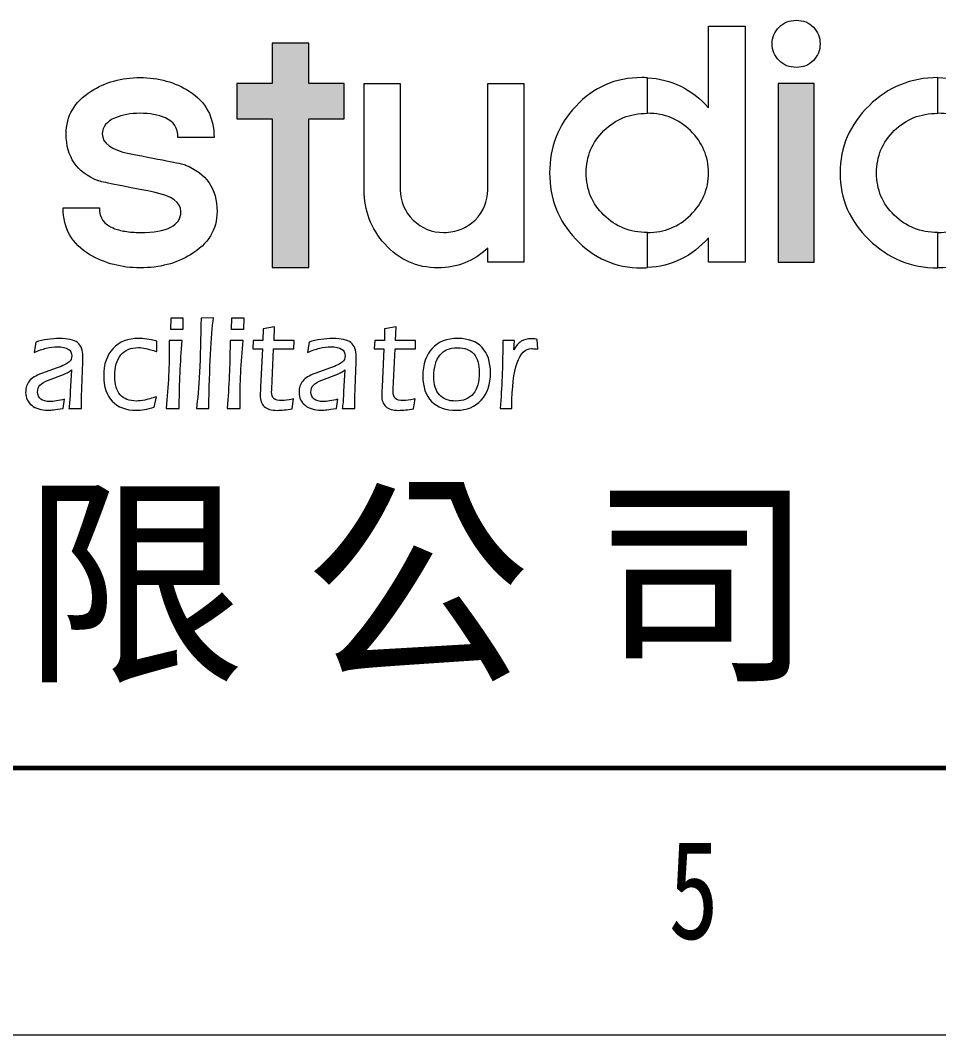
# Model space of a CAD drawing. Header units: millimetres. Extents: x 114 to 401, y 1477 to 1677.
# Drawn here: x 319.19 to 336.39, y 1477.26 to 1496.27 of the extents above; entities that cross this region are included whole.
import ezdxf
from ezdxf.lldxf.tags import DXFTag

# ---------------------------------------------------------------- set-up
doc = ezdxf.new("R2010")
doc.units = ezdxf.units.MM
doc.layers.get('0').update_dxf_attribs({"linetype": 'CONTINUOUS'})
doc.layers.add('Draw', color=7, linetype='CONTINUOUS')
doc.styles.add('L', font='PMingLiU.ttf')
doc.styles.add('SLDTEXTSTYLE0', font='TXT', dxfattribs={"width": 0.75})
tags = doc.linetypes.add('DASHED', pattern=[25.72, 12.86, -12.86]).pattern_tags.tags
tags[6:7] = [DXFTag(74, 4), DXFTag(75, 0), DXFTag(340, '0'), DXFTag(46, 0.0), DXFTag(50, 0.0), DXFTag(44, 0.0), DXFTag(45, 0.0)]
tags[4:5] = [DXFTag(74, 4), DXFTag(75, 0), DXFTag(340, '0'), DXFTag(46, 0.0), DXFTag(50, 0.0), DXFTag(44, 0.0), DXFTag(45, 0.0)]

# ---------------------------------------------------------------- blocks, each defined once
blk = doc.blocks.new('block 5')
at = {"layer": 'Draw'}
h = blk.add_hatch(color=252, dxfattribs=at)
h.dxf.hatch_style = 2
h.paths.add_polyline_path([(332.14, 404.44), (332.14, 408.86), (327.73, 408.86), (327.73, 413.89), (323.17, 413.89), (323.17, 408.86), (318.76, 408.86), (318.76, 404.44), (323.17, 404.44), (323.17, 385.87), (327.73, 385.87), (327.73, 404.44)])
h = blk.add_hatch(color=252, dxfattribs=at)
h.dxf.hatch_style = 2
h.paths.add_polyline_path([(390.8, 386.52), (390.8, 408.86), (386.29, 408.86), (386.29, 386.52)])
at = {"layer": 'Draw', "lineweight": 0}
for points in [[(332.14, 404.44), (332.14, 408.86), (327.73, 408.86), (327.73, 413.89), (323.17, 413.89), (323.17, 408.86), (318.76, 408.86), (318.76, 404.44), (323.17, 404.44), (323.17, 385.87), (327.73, 385.87), (327.73, 404.44), (332.14, 404.44)], [(390.8, 386.52), (390.8, 408.86), (386.29, 408.86), (386.29, 386.52), (390.8, 386.52)]]:
    blk.add_lwpolyline(points, dxfattribs=at)
for points, knots in [([(382.18, 386.52), (382.18, 386.52), (382.18, 416.01), (382.18, 416.01), (382.18, 416.01), (377.61, 416.01), (377.61, 416.01), (377.61, 416.01), (377.61, 405.83), (377.61, 405.83), (375.53, 408.16), (372.99, 409.41), (369.98, 409.57), (369.98, 409.57), (369.98, 405.13), (369.98, 405.13), (369.99, 405.13), (370, 405.13), (370, 405.13), (372.1, 405.13), (373.89, 404.41), (375.36, 402.97), (376.86, 401.49), (377.61, 399.73), (377.61, 397.69), (377.61, 395.64), (376.86, 393.89), (375.36, 392.41), (373.89, 390.97), (372.1, 390.25), (370, 390.25), (370, 390.25), (369.99, 390.25), (369.98, 390.25), (369.98, 390.25), (369.98, 385.85), (369.98, 385.85), (373.02, 386.01), (375.57, 387.26), (377.61, 389.59), (377.61, 389.59), (377.61, 386.52), (377.61, 386.52), (377.61, 386.52), (382.18, 386.52), (382.18, 386.52), (382.18, 386.52), (382.18, 386.52), (382.18, 386.52)], [0, 0, 0, 0, 1, 1, 1, 2, 2, 2, 3, 3, 3, 4, 4, 4, 5, 5, 5, 6, 6, 6, 7, 7, 7, 8, 8, 8, 9, 9, 9, 10, 10, 10, 11, 11, 11, 12, 12, 12, 13, 13, 13, 14, 14, 14, 15, 15, 15, 16, 16, 16, 16]), ([(391.54, 413.81), (391.54, 414.62), (391.25, 415.32), (390.7, 415.89), (390.14, 416.46), (389.42, 416.75), (388.55, 416.75), (387.71, 416.75), (387, 416.46), (386.42, 415.89), (385.85, 415.32), (385.56, 414.62), (385.56, 413.81), (385.56, 412.99), (385.85, 412.29), (386.42, 411.72), (387, 411.15), (387.71, 410.86), (388.55, 410.86), (389.42, 410.86), (390.14, 411.15), (390.7, 411.72), (391.25, 412.29), (391.54, 412.99), (391.54, 413.81)], [0, 0, 0, 0, 1, 1, 1, 2, 2, 2, 3, 3, 3, 4, 4, 4, 5, 5, 5, 6, 6, 6, 7, 7, 7, 8, 8, 8, 8]), ([(316.27, 392.86), (316.27, 395.73), (314.94, 397.66), (312.29, 398.67), (312.29, 398.67), (312.34, 398.67), (312.34, 398.67), (312.13, 398.78), (309.79, 399.26), (305.31, 400.1), (303.07, 400.57), (301.95, 401.38), (301.95, 402.56), (301.95, 403.43), (302.49, 404.1), (303.58, 404.56), (304.45, 404.94), (305.48, 405.13), (306.67, 405.13), (307.86, 405.13), (308.91, 404.94), (309.82, 404.56), (310.87, 404.1), (311.39, 403.28), (311.39, 402.11), (311.39, 402.11), (315.9, 402.11), (315.9, 402.11), (315.9, 404.64), (314.87, 406.57), (312.81, 407.88), (311.03, 409.02), (308.98, 409.59), (306.67, 409.59), (304.36, 409.59), (302.32, 409.02), (300.54, 407.88), (298.47, 406.57), (297.44, 404.79), (297.44, 402.56), (297.44, 399.69), (298.77, 397.74), (301.43, 396.71), (301.64, 396.63), (302.32, 396.47), (303.47, 396.24), (304.62, 396.01), (306.27, 395.69), (308.4, 395.28), (310.64, 394.81), (311.76, 394.01), (311.76, 392.86), (311.76, 391.12), (310.07, 390.25), (306.67, 390.25), (305.97, 390.25), (305.35, 390.29), (304.81, 390.39), (304.27, 390.49), (303.77, 390.61), (303.32, 390.78), (303.32, 390.78), (303.37, 390.78), (303.37, 390.78), (302.18, 391.24), (301.59, 392.08), (301.59, 393.31), (301.59, 393.31), (297.07, 393.31), (297.07, 393.31), (297.07, 390.75), (298.17, 388.8), (300.38, 387.47), (302.27, 386.37), (304.36, 385.83), (306.67, 385.83), (307.9, 385.83), (309.03, 385.96), (310.06, 386.24), (311.09, 386.51), (312.06, 386.92), (312.97, 387.47), (315.17, 388.8), (316.27, 390.6), (316.27, 392.86)], [0, 0, 0, 0, 1, 1, 1, 2, 2, 2, 3, 3, 3, 4, 4, 4, 5, 5, 5, 6, 6, 6, 7, 7, 7, 8, 8, 8, 9, 9, 9, 10, 10, 10, 11, 11, 11, 12, 12, 12, 13, 13, 13, 14, 14, 14, 15, 15, 15, 16, 16, 16, 17, 17, 17, 18, 18, 18, 19, 19, 19, 20, 20, 20, 21, 21, 21, 22, 22, 22, 23, 23, 23, 24, 24, 24, 25, 25, 25, 26, 26, 26, 27, 27, 27, 28, 28, 28, 28]), ([(369.98, 409.57), (369.98, 409.57), (369.98, 405.13), (369.98, 405.13), (367.82, 405.13), (366.01, 404.4), (364.55, 402.97), (363.08, 401.52), (362.35, 399.76), (362.35, 397.69), (362.35, 395.59), (363.08, 393.83), (364.55, 392.41), (366.01, 390.97), (367.82, 390.25), (369.98, 390.25), (369.98, 390.25), (369.98, 385.85), (369.98, 385.85), (369.75, 385.84), (369.51, 385.83), (369.27, 385.83), (365.99, 385.83), (363.24, 387.03), (361.04, 389.43), (358.87, 391.72), (357.78, 394.47), (357.78, 397.69), (357.78, 400.91), (358.87, 403.68), (361.04, 405.99), (363.24, 408.39), (365.99, 409.59), (369.27, 409.59), (369.51, 409.59), (369.75, 409.58), (369.98, 409.57), (369.98, 409.57), (369.98, 409.57), (369.98, 409.57)], [0, 0, 0, 0, 1, 1, 1, 2, 2, 2, 3, 3, 3, 4, 4, 4, 5, 5, 5, 6, 6, 6, 7, 7, 7, 8, 8, 8, 9, 9, 9, 10, 10, 10, 11, 11, 11, 12, 12, 12, 13, 13, 13, 13]), ([(406.22, 409.59), (406.22, 409.59), (406.22, 405.13), (406.22, 405.13), (404.06, 405.13), (402.26, 404.4), (400.79, 402.97), (399.32, 401.52), (398.59, 399.76), (398.59, 397.69), (398.59, 395.59), (399.32, 393.83), (400.79, 392.41), (402.26, 390.97), (404.06, 390.25), (406.22, 390.25), (406.22, 390.25), (406.22, 385.83), (406.22, 385.83), (402.87, 385.83), (400.02, 387.01), (397.65, 389.34), (395.23, 391.66), (394.03, 394.44), (394.03, 397.69), (394.03, 400.91), (395.23, 403.7), (397.65, 406.08), (400.02, 408.41), (402.87, 409.58), (406.22, 409.59), (406.22, 409.59), (406.22, 409.59), (406.22, 409.59)], [0, 0, 0, 0, 1, 1, 1, 2, 2, 2, 3, 3, 3, 4, 4, 4, 5, 5, 5, 6, 6, 6, 7, 7, 7, 8, 8, 8, 9, 9, 9, 10, 10, 10, 11, 11, 11, 11]), ([(418.42, 397.69), (418.42, 400.96), (417.21, 403.76), (414.8, 406.08), (412.42, 408.42), (409.57, 409.59), (406.25, 409.59), (406.24, 409.59), (406.23, 409.59), (406.22, 409.59), (406.22, 409.59), (406.22, 405.13), (406.22, 405.13), (406.23, 405.13), (406.24, 405.13), (406.25, 405.13), (408.34, 405.13), (410.13, 404.41), (411.6, 402.97), (413.1, 401.49), (413.85, 399.73), (413.85, 397.69), (413.85, 395.64), (413.1, 393.89), (411.6, 392.41), (410.13, 390.97), (408.34, 390.25), (406.25, 390.25), (406.24, 390.25), (406.23, 390.25), (406.22, 390.25), (406.22, 390.25), (406.22, 385.83), (406.22, 385.83), (406.23, 385.83), (406.24, 385.83), (406.25, 385.83), (409.57, 385.83), (412.42, 387), (414.8, 389.34), (417.21, 391.64), (418.42, 394.42), (418.42, 397.69), (418.42, 397.69), (418.42, 397.69), (418.42, 397.69)], [0, 0, 0, 0, 1, 1, 1, 2, 2, 2, 3, 3, 3, 4, 4, 4, 5, 5, 5, 6, 6, 6, 7, 7, 7, 8, 8, 8, 9, 9, 9, 10, 10, 10, 11, 11, 11, 12, 12, 12, 13, 13, 13, 14, 14, 14, 15, 15, 15, 15]), ([(354.56, 386.52), (354.56, 386.52), (354.56, 408.86), (354.56, 408.86), (354.56, 408.86), (350.05, 408.86), (350.05, 408.86), (350.05, 408.86), (350.05, 395.56), (350.05, 395.56), (350.05, 394.12), (349.52, 392.86), (348.48, 391.8), (347.95, 391.31), (347.36, 390.93), (346.72, 390.65), (346.07, 390.38), (345.36, 390.25), (344.59, 390.25), (343.09, 390.25), (341.81, 390.76), (340.76, 391.8), (339.68, 392.86), (339.14, 394.12), (339.14, 395.56), (339.14, 395.56), (339.14, 408.86), (339.14, 408.86), (339.14, 408.86), (334.63, 408.86), (334.63, 408.86), (334.63, 408.86), (334.63, 395.56), (334.63, 395.56), (334.63, 392.97), (335.48, 390.72), (337.2, 388.81), (338.98, 386.82), (341.2, 385.83), (343.86, 385.83), (346.24, 385.83), (348.3, 386.65), (350.05, 388.28), (350.05, 388.28), (350.05, 386.52), (350.05, 386.52), (350.05, 386.52), (354.56, 386.52), (354.56, 386.52)], [0, 0, 0, 0, 1, 1, 1, 2, 2, 2, 3, 3, 3, 4, 4, 4, 5, 5, 5, 6, 6, 6, 7, 7, 7, 8, 8, 8, 9, 9, 9, 10, 10, 10, 11, 11, 11, 12, 12, 12, 13, 13, 13, 14, 14, 14, 15, 15, 15, 16, 16, 16, 16])]:
    blk.add_open_spline(points, degree=3, knots=knots, dxfattribs=at)
blk = doc.blocks.new('block 3')
at = {"layer": 'Draw'}
blk.add_blockref('block 5', (0, 0), dxfattribs=at)
blk = doc.blocks.new('block 6')
at = {"layer": 'Draw', "lineweight": 0}
for points in [[(310.5, 378.14), (310.5, 378.14), (310.53, 379.57), (312.02, 379.57), (311.99, 378.14), (310.5, 378.14)], [(318.08, 378.14), (318.08, 378.14), (318.11, 379.57), (319.6, 379.57), (319.57, 378.14), (318.08, 378.14)]]:
    blk.add_lwpolyline(points, dxfattribs=at)
for points, knots in [([(313.7, 368.28), (313.85, 369.35), (313.98, 370.87), (314.08, 372.82), (314.18, 374.78), (314.24, 377.02), (314.28, 379.56), (314.28, 379.56), (315.83, 379.57), (315.83, 379.57), (315.68, 378.5), (315.55, 376.98), (315.45, 375.02), (315.35, 373.07), (315.28, 370.82), (315.24, 368.28), (315.24, 368.28), (313.7, 368.28), (313.7, 368.28)], [0, 0, 0, 0, 1, 1, 1, 2, 2, 2, 3, 3, 3, 4, 4, 4, 5, 5, 5, 6, 6, 6, 6]), ([(321.93, 375.7), (321.93, 375.7), (320.73, 375.7), (320.73, 375.7), (320.73, 375.7), (320.78, 376.77), (320.78, 376.77), (320.78, 376.77), (321.99, 376.77), (321.99, 376.77), (321.99, 376.77), (322.03, 378.19), (322.03, 378.19), (322.03, 378.19), (323.44, 378.46), (323.44, 378.46), (323.44, 378.46), (323.38, 376.77), (323.38, 376.77), (323.38, 376.77), (325.89, 376.77), (325.89, 376.77), (325.89, 376.77), (325.85, 375.7), (325.85, 375.7), (325.85, 375.7), (323.33, 375.7), (323.33, 375.7), (323.33, 375.7), (323.1, 370.72), (323.1, 370.72), (323.1, 370.65), (323.1, 370.58), (323.09, 370.5), (323.09, 370.42), (323.08, 370.38), (323.08, 370.36), (323.08, 369.95), (323.18, 369.66), (323.37, 369.5), (323.56, 369.34), (323.91, 369.26), (324.4, 369.26), (324.7, 369.26), (325.13, 369.32), (325.68, 369.44), (325.75, 369.46), (325.8, 369.47), (325.83, 369.47), (325.83, 369.47), (325.64, 368.22), (325.64, 368.22), (325.29, 368.16), (324.96, 368.11), (324.64, 368.08), (324.33, 368.04), (324.04, 368.03), (323.77, 368.03), (323.05, 368.03), (322.52, 368.18), (322.17, 368.49), (321.82, 368.8), (321.65, 369.29), (321.65, 369.94), (321.65, 370.03), (321.66, 370.19), (321.68, 370.43), (321.69, 370.66), (321.7, 370.85), (321.71, 370.98), (321.71, 370.98), (321.93, 375.7), (321.93, 375.7)], [0, 0, 0, 0, 1, 1, 1, 2, 2, 2, 3, 3, 3, 4, 4, 4, 5, 5, 5, 6, 6, 6, 7, 7, 7, 8, 8, 8, 9, 9, 9, 10, 10, 10, 11, 11, 11, 12, 12, 12, 13, 13, 13, 14, 14, 14, 15, 15, 15, 16, 16, 16, 17, 17, 17, 18, 18, 18, 19, 19, 19, 20, 20, 20, 21, 21, 21, 22, 22, 22, 23, 23, 23, 24, 24, 24, 24]), ([(337.09, 375.7), (337.09, 375.7), (335.9, 375.7), (335.9, 375.7), (335.9, 375.7), (335.95, 376.77), (335.95, 376.77), (335.95, 376.77), (337.16, 376.77), (337.16, 376.77), (337.16, 376.77), (337.19, 378.19), (337.19, 378.19), (337.19, 378.19), (338.61, 378.46), (338.61, 378.46), (338.61, 378.46), (338.54, 376.77), (338.54, 376.77), (338.54, 376.77), (341.05, 376.77), (341.05, 376.77), (341.05, 376.77), (341.02, 375.7), (341.02, 375.7), (341.02, 375.7), (338.49, 375.7), (338.49, 375.7), (338.49, 375.7), (338.27, 370.72), (338.27, 370.72), (338.27, 370.65), (338.26, 370.58), (338.26, 370.5), (338.25, 370.42), (338.25, 370.38), (338.25, 370.36), (338.25, 369.95), (338.35, 369.66), (338.54, 369.5), (338.73, 369.34), (339.07, 369.26), (339.57, 369.26), (339.87, 369.26), (340.29, 369.32), (340.84, 369.44), (340.92, 369.46), (340.97, 369.47), (341, 369.47), (341, 369.47), (340.8, 368.22), (340.8, 368.22), (340.45, 368.16), (340.12, 368.11), (339.81, 368.08), (339.5, 368.04), (339.21, 368.03), (338.93, 368.03), (338.22, 368.03), (337.69, 368.18), (337.34, 368.49), (336.99, 368.8), (336.82, 369.29), (336.82, 369.94), (336.82, 370.03), (336.83, 370.19), (336.84, 370.43), (336.86, 370.66), (336.87, 370.85), (336.88, 370.98), (336.88, 370.98), (337.09, 375.7), (337.09, 375.7)], [0, 0, 0, 0, 1, 1, 1, 2, 2, 2, 3, 3, 3, 4, 4, 4, 5, 5, 5, 6, 6, 6, 7, 7, 7, 8, 8, 8, 9, 9, 9, 10, 10, 10, 11, 11, 11, 12, 12, 12, 13, 13, 13, 14, 14, 14, 15, 15, 15, 16, 16, 16, 17, 17, 17, 18, 18, 18, 19, 19, 19, 20, 20, 20, 21, 21, 21, 22, 22, 22, 23, 23, 23, 24, 24, 24, 24]), ([(297.06, 368.28), (296.53, 368.2), (296.13, 368.14), (295.87, 368.11), (295.62, 368.07), (295.38, 368.06), (295.17, 368.06), (294.32, 368.06), (293.64, 368.26), (293.14, 368.66), (292.64, 369.06), (292.38, 369.59), (292.38, 370.26), (292.38, 370.85), (292.54, 371.32), (292.84, 371.69), (293.15, 372.05), (293.66, 372.37), (294.37, 372.63), (294.37, 372.63), (296.31, 373.33), (296.31, 373.33), (297.03, 373.59), (297.51, 373.83), (297.76, 374.04), (298.01, 374.25), (298.14, 374.52), (298.14, 374.84), (298.14, 375.22), (297.99, 375.51), (297.7, 375.69), (297.42, 375.87), (296.96, 375.96), (296.34, 375.96), (295.91, 375.96), (295.44, 375.9), (294.96, 375.78), (294.47, 375.67), (293.97, 375.5), (293.44, 375.27), (293.44, 375.27), (293.64, 376.55), (293.64, 376.55), (294.11, 376.7), (294.59, 376.81), (295.09, 376.88), (295.58, 376.96), (296.09, 377), (296.6, 377), (297.65, 377), (298.4, 376.83), (298.85, 376.49), (299.3, 376.14), (299.52, 375.56), (299.52, 374.74), (299.52, 374.55), (299.52, 374.41), (299.52, 374.32), (299.51, 374.22), (299.51, 374.14), (299.5, 374.06), (299.5, 374.06), (299.34, 369.72), (299.34, 369.72), (299.34, 369.72), (299.34, 368.28), (299.34, 368.28), (299.34, 368.28), (297.78, 368.28), (297.78, 368.28), (297.85, 368.69), (297.9, 369.29), (297.94, 370.07), (297.94, 370.21), (297.95, 370.31), (297.95, 370.38), (297.95, 370.38), (298.1, 373.09), (298.1, 373.09), (297.98, 372.98), (297.84, 372.88), (297.69, 372.79), (297.54, 372.7), (297.34, 372.61), (297.09, 372.51), (297.09, 372.51), (295.24, 371.81), (295.24, 371.81), (294.73, 371.62), (294.38, 371.41), (294.17, 371.18), (293.97, 370.95), (293.87, 370.66), (293.87, 370.31), (293.87, 369.93), (294, 369.64), (294.27, 369.44), (294.54, 369.23), (294.92, 369.13), (295.43, 369.13), (295.64, 369.13), (295.91, 369.16), (296.22, 369.21), (296.54, 369.26), (296.88, 369.33), (297.24, 369.42), (297.24, 369.42), (297.06, 368.28), (297.06, 368.28)], [0, 0, 0, 0, 1, 1, 1, 2, 2, 2, 3, 3, 3, 4, 4, 4, 5, 5, 5, 6, 6, 6, 7, 7, 7, 8, 8, 8, 9, 9, 9, 10, 10, 10, 11, 11, 11, 12, 12, 12, 13, 13, 13, 14, 14, 14, 15, 15, 15, 16, 16, 16, 17, 17, 17, 18, 18, 18, 19, 19, 19, 20, 20, 20, 21, 21, 21, 22, 22, 22, 23, 23, 23, 24, 24, 24, 25, 25, 25, 26, 26, 26, 27, 27, 27, 28, 28, 28, 29, 29, 29, 30, 30, 30, 31, 31, 31, 32, 32, 32, 33, 33, 33, 34, 34, 34, 35, 35, 35, 36, 36, 36, 36]), ([(308.43, 368.42), (308, 368.3), (307.6, 368.2), (307.23, 368.14), (306.85, 368.07), (306.5, 368.04), (306.18, 368.04), (304.9, 368.04), (303.9, 368.42), (303.19, 369.17), (302.48, 369.92), (302.12, 370.97), (302.12, 372.32), (302.12, 373.78), (302.51, 374.93), (303.3, 375.76), (304.08, 376.6), (305.15, 377.01), (306.51, 377.01), (306.81, 377.01), (307.14, 376.99), (307.5, 376.93), (307.86, 376.88), (308.28, 376.79), (308.76, 376.67), (308.76, 376.67), (308.76, 375.39), (308.76, 375.39), (308.76, 375.39), (308.73, 375.4), (308.73, 375.4), (307.71, 375.71), (306.95, 375.87), (306.46, 375.87), (305.49, 375.87), (304.76, 375.56), (304.26, 374.95), (303.76, 374.34), (303.51, 373.45), (303.51, 372.29), (303.51, 371.26), (303.73, 370.49), (304.18, 369.97), (304.64, 369.45), (305.31, 369.19), (306.21, 369.19), (306.51, 369.19), (306.86, 369.23), (307.24, 369.31), (307.62, 369.39), (308.12, 369.53), (308.72, 369.73), (308.72, 369.73), (308.43, 368.42), (308.43, 368.42)], [0, 0, 0, 0, 1, 1, 1, 2, 2, 2, 3, 3, 3, 4, 4, 4, 5, 5, 5, 6, 6, 6, 7, 7, 7, 8, 8, 8, 9, 9, 9, 10, 10, 10, 11, 11, 11, 12, 12, 12, 13, 13, 13, 14, 14, 14, 15, 15, 15, 16, 16, 16, 17, 17, 17, 18, 18, 18, 18]), ([(309.93, 368.28), (310.06, 369.68), (310.16, 371.04), (310.22, 372.37), (310.28, 373.69), (310.31, 375.01), (310.31, 376.3), (310.31, 376.3), (310.31, 376.77), (310.31, 376.77), (310.31, 376.77), (311.93, 376.77), (311.93, 376.77), (311.81, 375.38), (311.71, 374.02), (311.65, 372.69), (311.59, 371.36), (311.56, 370.05), (311.56, 368.76), (311.56, 368.76), (311.56, 368.28), (311.56, 368.28), (311.56, 368.28), (309.93, 368.28), (309.93, 368.28), (309.93, 368.28), (309.93, 368.28), (309.93, 368.28)], [0, 0, 0, 0, 1, 1, 1, 2, 2, 2, 3, 3, 3, 4, 4, 4, 5, 5, 5, 6, 6, 6, 7, 7, 7, 8, 8, 8, 9, 9, 9, 9]), ([(317.52, 368.28), (317.64, 369.68), (317.74, 371.04), (317.8, 372.37), (317.86, 373.69), (317.89, 375.01), (317.89, 376.3), (317.89, 376.3), (317.89, 376.77), (317.89, 376.77), (317.89, 376.77), (319.52, 376.77), (319.52, 376.77), (319.39, 375.38), (319.29, 374.02), (319.23, 372.69), (319.17, 371.36), (319.14, 370.05), (319.14, 368.76), (319.14, 368.76), (319.14, 368.28), (319.14, 368.28), (319.14, 368.28), (317.52, 368.28), (317.52, 368.28), (317.52, 368.28), (317.52, 368.28), (317.52, 368.28)], [0, 0, 0, 0, 1, 1, 1, 2, 2, 2, 3, 3, 3, 4, 4, 4, 5, 5, 5, 6, 6, 6, 7, 7, 7, 8, 8, 8, 9, 9, 9, 9]), ([(331.18, 368.28), (330.65, 368.2), (330.25, 368.14), (329.99, 368.11), (329.74, 368.07), (329.5, 368.06), (329.29, 368.06), (328.44, 368.06), (327.76, 368.26), (327.26, 368.66), (326.76, 369.06), (326.51, 369.59), (326.51, 370.26), (326.51, 370.85), (326.66, 371.32), (326.96, 371.69), (327.27, 372.05), (327.78, 372.37), (328.49, 372.63), (328.49, 372.63), (330.43, 373.33), (330.43, 373.33), (331.15, 373.59), (331.63, 373.83), (331.88, 374.04), (332.13, 374.25), (332.26, 374.52), (332.26, 374.84), (332.26, 375.22), (332.11, 375.51), (331.82, 375.69), (331.54, 375.87), (331.08, 375.96), (330.46, 375.96), (330.03, 375.96), (329.56, 375.9), (329.08, 375.78), (328.59, 375.67), (328.09, 375.5), (327.56, 375.27), (327.56, 375.27), (327.75, 376.55), (327.75, 376.55), (328.23, 376.7), (328.71, 376.81), (329.21, 376.88), (329.7, 376.96), (330.21, 377), (330.72, 377), (331.77, 377), (332.52, 376.83), (332.97, 376.49), (333.42, 376.14), (333.64, 375.56), (333.64, 374.74), (333.64, 374.55), (333.64, 374.41), (333.64, 374.32), (333.63, 374.22), (333.63, 374.14), (333.62, 374.06), (333.62, 374.06), (333.46, 369.72), (333.46, 369.72), (333.46, 369.72), (333.46, 368.28), (333.46, 368.28), (333.46, 368.28), (331.9, 368.28), (331.9, 368.28), (331.97, 368.69), (332.02, 369.29), (332.06, 370.07), (332.06, 370.21), (332.07, 370.31), (332.07, 370.38), (332.07, 370.38), (332.22, 373.09), (332.22, 373.09), (332.1, 372.98), (331.96, 372.88), (331.81, 372.79), (331.66, 372.7), (331.46, 372.61), (331.21, 372.51), (331.21, 372.51), (329.36, 371.81), (329.36, 371.81), (328.85, 371.62), (328.5, 371.41), (328.29, 371.18), (328.09, 370.95), (327.99, 370.66), (327.99, 370.31), (327.99, 369.93), (328.12, 369.64), (328.39, 369.44), (328.66, 369.23), (329.04, 369.13), (329.55, 369.13), (329.76, 369.13), (330.03, 369.16), (330.34, 369.21), (330.66, 369.26), (331, 369.33), (331.36, 369.42), (331.36, 369.42), (331.18, 368.28), (331.18, 368.28)], [0, 0, 0, 0, 1, 1, 1, 2, 2, 2, 3, 3, 3, 4, 4, 4, 5, 5, 5, 6, 6, 6, 7, 7, 7, 8, 8, 8, 9, 9, 9, 10, 10, 10, 11, 11, 11, 12, 12, 12, 13, 13, 13, 14, 14, 14, 15, 15, 15, 16, 16, 16, 17, 17, 17, 18, 18, 18, 19, 19, 19, 20, 20, 20, 21, 21, 21, 22, 22, 22, 23, 23, 23, 24, 24, 24, 25, 25, 25, 26, 26, 26, 27, 27, 27, 28, 28, 28, 29, 29, 29, 30, 30, 30, 31, 31, 31, 32, 32, 32, 33, 33, 33, 34, 34, 34, 35, 35, 35, 36, 36, 36, 36]), ([(341.95, 372.32), (341.95, 373.78), (342.34, 374.93), (343.12, 375.76), (343.9, 376.6), (344.97, 377.01), (346.33, 377.01), (347.64, 377.01), (348.64, 376.64), (349.34, 375.89), (350.05, 375.15), (350.4, 374.08), (350.4, 372.69), (350.4, 371.26), (350.02, 370.13), (349.25, 369.3), (348.49, 368.46), (347.46, 368.04), (346.17, 368.04), (344.8, 368.04), (343.76, 368.41), (343.04, 369.15), (342.31, 369.89), (341.95, 370.94), (341.95, 372.32), (341.95, 372.32), (341.95, 372.32), (341.95, 372.32)], [0, 0, 0, 0, 1, 1, 1, 2, 2, 2, 3, 3, 3, 4, 4, 4, 5, 5, 5, 6, 6, 6, 7, 7, 7, 8, 8, 8, 9, 9, 9, 9]), ([(351.6, 368.28), (351.71, 369.59), (351.8, 370.9), (351.85, 372.21), (351.9, 373.53), (351.93, 374.85), (351.93, 376.17), (351.93, 376.17), (351.93, 376.77), (351.93, 376.77), (351.93, 376.77), (353.38, 376.77), (353.38, 376.77), (353.38, 376.77), (353.33, 375.6), (353.33, 375.6), (353.58, 376.09), (353.88, 376.44), (354.23, 376.65), (354.57, 376.87), (355, 376.97), (355.51, 376.97), (355.71, 376.97), (355.85, 376.97), (355.95, 376.95), (356.05, 376.94), (356.13, 376.92), (356.21, 376.89), (356.21, 376.89), (356.3, 375.68), (356.3, 375.68), (356.11, 375.7), (355.95, 375.72), (355.81, 375.73), (355.67, 375.74), (355.58, 375.75), (355.53, 375.75), (353.93, 375.75), (353.11, 373.34), (353.06, 368.53), (353.06, 368.42), (353.05, 368.34), (353.05, 368.28), (353.05, 368.28), (351.6, 368.28), (351.6, 368.28)], [0, 0, 0, 0, 1, 1, 1, 2, 2, 2, 3, 3, 3, 4, 4, 4, 5, 5, 5, 6, 6, 6, 7, 7, 7, 8, 8, 8, 9, 9, 9, 10, 10, 10, 11, 11, 11, 12, 12, 12, 13, 13, 13, 14, 14, 14, 15, 15, 15, 15]), ([(346.27, 375.85), (346.27, 375.85), (346.27, 375.85), (346.27, 375.85), (345.3, 375.85), (344.57, 375.54), (344.08, 374.93), (343.58, 374.32), (343.33, 373.43), (343.33, 372.25), (343.33, 371.24), (343.56, 370.47), (344.02, 369.96), (344.48, 369.45), (345.16, 369.19), (346.06, 369.19), (347.02, 369.19), (347.75, 369.49), (348.25, 370.1), (348.75, 370.7), (349, 371.59), (349, 372.75), (349, 373.79), (348.77, 374.57), (348.32, 375.08), (347.86, 375.59), (347.18, 375.85), (346.27, 375.85)], [0, 0, 0, 0, 1, 1, 1, 2, 2, 2, 3, 3, 3, 4, 4, 4, 5, 5, 5, 6, 6, 6, 7, 7, 7, 8, 8, 8, 9, 9, 9, 9])]:
    blk.add_open_spline(points, degree=3, knots=knots, dxfattribs=at)

msp = doc.modelspace()

# ---------------------------------------------------------------- linework, layer by layer
at = {"color": 7, "linetype": 'Continuous', "lineweight": 60}
msp.add_line((118.66, 1482.264), (395.66, 1482.264), dxfattribs=at)
at = {"color": 18, "linetype": 'DASHED', "lineweight": 5, "ltscale": 1.75}
msp.add_line((113.66, 1477.264), (400.66, 1477.264), dxfattribs=at)

# ---------------------------------------------------------------- block references
at = {"xscale": 0.1500000000000909, "yscale": 0.1500000000000909, "zscale": 0.15}
for name in ['block 3', 'block 6']:
    msp.add_blockref(name, (275.435, 1433.757), dxfattribs=at)

# ---------------------------------------------------------------- texts
at = {"color": 0, "style": 'L'}
msp.add_text('矽 递 科 技 有 限 公 司', height=3.08411, dxfattribs=at).set_placement((292.57, 1484.191))
at = {"color": 7, "linetype": 'Continuous', "lineweight": 0, "insert": (331.327, 1480.911), "char_height": 1.852, "attachment_point": 1, "style": 'SLDTEXTSTYLE0'}
msp.add_mtext('5', dxfattribs=at)

doc.saveas('drawing.dxf')
